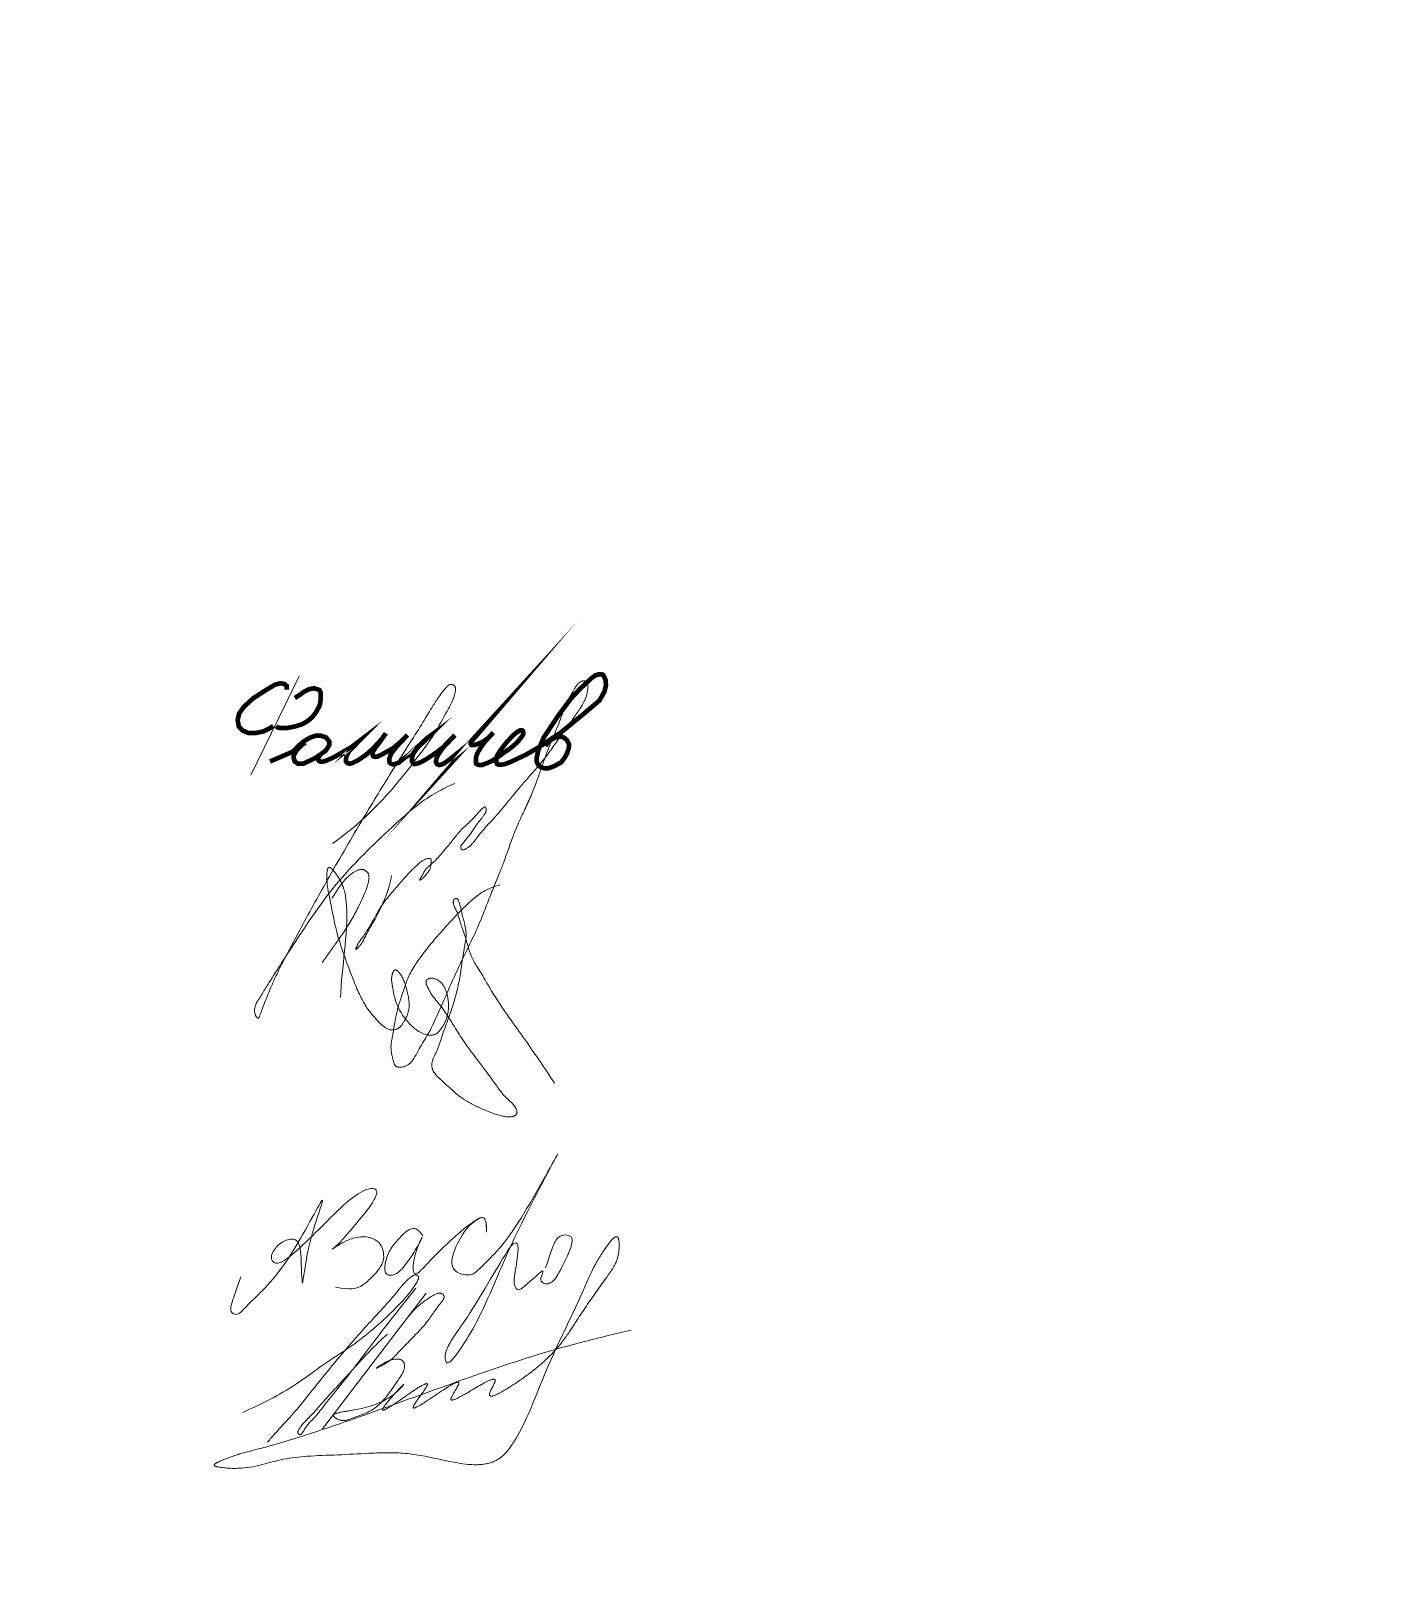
# Model space of a CAD drawing. Header units: millimetres. Extents: x 0 to 210, y 0 to 297.
# Drawn here: x 52.5 to 105, y 0 to 60 of the extents above; entities that cross this region are included whole.
import ezdxf

# ---------------------------------------------------------------- set-up
doc = ezdxf.new("R2010")
doc.units = ezdxf.units.MM
for name, pattern in [('K5LT32789', [0]), ('K5LT32790', [0]), ('K5LT32791', [0])]:
    doc.linetypes.add(name, pattern=pattern)
doc.layers.add('Системный слой', color=7, linetype='Continuous')

# ---------------------------------------------------------------- blocks, each defined once
blk = doc.blocks.new('U6')
at = {"layer": 'Системный слой', "color": 5, "linetype": 'K5LT32789', "lineweight": 18, "true_color": 0x0000ff}
for points in [[(67.637, 13.454), (67.439, 13.759), (67.126, 13.759), (66.832, 13.464), (66.499, 13.131), (66.232, 12.674), (66.119, 12.071), (66.303, 11.887), (66.627, 11.967), (66.826, 12.165), (67.058, 12.444), (67.378, 12.932), (67.727, 13.629), (67.378, 12.932), (67.257, 12.37), (67.257, 12.043), (67.339, 11.961), (67.488, 12.014), (68.167, 12.774), (68.908, 13.446), (69.282, 13.786), (69.683, 14.051), (69.867, 14.163), (70.015, 14.163), (70.091, 13.957), (70.091, 13.728), (70.091, 13.487), (70.091, 13.957), (70.015, 14.163), (69.867, 14.172), (69.282, 13.786), (68.742, 12.712), (68.742, 12.236), (68.962, 12.016), (69.271, 11.936), (69.585, 11.936), (69.838, 12.189), (70.158, 12.509), (71.189, 13.54), (73.671, 18.151), (71.189, 13.54), (70.307, 11.337), (69.631, 9.911), (69.02, 8.954), (68.619, 8.478), (68.495, 8.582), (68.495, 8.99), (68.782, 9.502), (69.304, 10.199), (70.134, 11.572), (70.977, 13.009), (71.159, 13.192), (71.296, 13.172), (71.336, 12.949), (71.265, 12.463), (71.209, 12.075), (71.133, 11.691), (71.212, 11.408), (71.37, 11.325), (71.59, 11.545), (72.005, 11.871), (72.378, 12.245), (72.14, 11.749), (72.251, 11.638), (72.419, 11.568), (72.605, 11.638), (72.84, 11.872), (73.466, 13.177), (73.391, 13.441), (73.154, 13.507), (72.847, 13.432), (72.647, 13.042), (72.503, 12.596), (72.378, 12.21)], [(60.607, 11.869), (60.425, 11.36), (60.243, 10.856), (60.185, 10.542), (60.32, 10.408), (60.507, 10.408), (60.684, 10.584), (61.188, 11.089), (62.433, 12.333), (64.215, 15.837), (63.144, 13.218), (62.955, 10.876), (62.955, 13.035), (62.738, 13.384), (62.221, 13.272), (61.868, 12.919), (61.746, 12.602), (61.865, 12.379), (62.186, 12.379), (62.955, 13.035), (64.006, 14.086), (64.735, 14.815), (65.555, 15.354), (65.909, 15.248), (65.82, 14.95), (65.611, 14.574), (64.922, 13.758), (64.347, 13.078), (63.956, 12.813), (64.722, 13.331), (65.338, 13.444), (65.737, 13.356), (66.009, 13.155), (66.132, 12.826), (66.132, 12.436), (65.89, 12.077), (65.648, 11.835), (65.269, 11.456), (64.851, 11.36), (64.268, 11.465)]]:
    blk.add_open_spline(points, degree=3, dxfattribs=at)
blk = doc.blocks.new('U7')
at = {"layer": 'Системный слой', "color": 5, "linetype": 'K5LT32790', "lineweight": 18, "true_color": 0x0000ff}
blk.add_open_spline([(64.46, 22.659), (64.493, 23.846), (64.791, 25.187), (64.654, 26.604), (64.579, 26.879), (64.506, 27.063), (64.424, 27.221), (64.334, 27.362), (64.248, 27.48), (64.176, 27.567), (64.124, 27.62), (64.091, 27.648), (64.071, 27.663), (64.055, 27.672), (64.043, 27.678), (64.032, 27.682), (64.023, 27.684), (64.015, 27.685), (64.009, 27.685), (64.002, 27.683), (63.997, 27.681), (63.991, 27.678), (63.985, 27.674), (63.98, 27.669), (63.974, 27.662), (63.969, 27.653), (63.963, 27.642), (63.957, 27.629), (63.951, 27.611), (63.945, 27.588), (63.939, 27.557), (63.934, 27.513), (63.929, 27.449), (63.926, 27.361), (63.927, 27.249), (63.933, 27.123), (63.944, 26.985), (63.966, 26.831), (64.003, 26.638), (64.061, 26.377), (64.137, 25.985), (64.247, 25.429), (64.435, 24.727), (64.711, 23.973), (64.974, 23.266), (65.228, 22.674), (65.481, 22.244), (65.723, 21.934), (65.931, 21.718), (66.088, 21.565), (66.2, 21.483), (66.273, 21.446), (66.328, 21.426), (66.377, 21.414), (66.427, 21.408), (66.478, 21.408), (66.529, 21.412), (66.579, 21.422), (66.625, 21.437), (66.666, 21.455), (66.701, 21.475), (66.734, 21.5), (66.766, 21.53), (66.802, 21.571), (66.847, 21.632), (66.903, 21.719), (66.969, 21.833), (67.029, 21.962), (67.072, 22.09), (67.097, 22.209), (67.108, 22.328), (67.106, 22.464), (67.089, 22.632), (67.048, 22.84), (66.988, 23.064), (66.918, 23.268), (66.856, 23.418), (66.799, 23.515), (66.752, 23.579), (66.711, 23.629), (66.673, 23.668), (66.643, 23.694), (66.62, 23.71), (66.605, 23.718), (66.592, 23.723), (66.582, 23.726), (66.573, 23.727), (66.565, 23.727), (66.558, 23.726), (66.552, 23.725), (66.546, 23.722), (66.54, 23.719), (66.533, 23.714), (66.526, 23.708), (66.518, 23.701), (66.51, 23.69), (66.501, 23.677), (66.491, 23.658), (66.479, 23.632), (66.466, 23.597), (66.452, 23.552), (66.44, 23.498), (66.432, 23.436), (66.429, 23.365), (66.433, 23.279), (66.45, 23.163), (66.48, 22.997), (66.516, 22.783), (66.574, 22.545), (66.659, 22.323), (66.764, 22.118), (66.889, 21.923), (67.039, 21.732), (67.202, 21.563), (67.357, 21.427), (67.492, 21.334), (67.606, 21.276), (67.705, 21.238), (67.794, 21.214), (67.874, 21.202), (67.942, 21.2), (67.999, 21.205), (68.048, 21.215), (68.091, 21.229), (68.129, 21.247), (68.167, 21.27), (68.208, 21.301), (68.253, 21.342), (68.305, 21.4), (68.364, 21.479), (68.429, 21.581), (68.494, 21.703), (68.548, 21.839), (68.59, 21.983), (68.617, 22.135), (68.629, 22.301), (68.625, 22.477), (68.605, 22.654), (68.569, 22.816), (68.522, 22.952), (68.471, 23.059), (68.42, 23.142), (68.369, 23.205), (68.319, 23.255), (68.266, 23.297), (68.21, 23.333), (68.15, 23.363), (68.092, 23.385), (68.04, 23.399), (67.997, 23.406), (67.962, 23.406), (67.932, 23.403), (67.904, 23.397), (67.877, 23.389), (67.851, 23.378), (67.829, 23.365), (67.81, 23.351), (67.795, 23.337), (67.784, 23.324), (67.775, 23.312), (67.769, 23.301), (67.765, 23.289), (67.761, 23.276), (67.759, 23.261), (67.758, 23.244), (67.759, 23.224), (67.763, 23.201), (67.771, 23.172), (67.784, 23.135), (67.807, 23.084), (67.843, 23.014), (67.89, 22.92), (67.95, 22.81), (68.033, 22.686), (68.152, 22.542), (68.325, 22.337), (68.55, 22.02), (68.837, 21.565), (69.182, 21.002), (69.63, 20.401), (70.078, 19.813), (70.453, 19.298), (70.716, 18.917), (70.93, 18.715), (71.069, 18.595), (71.152, 18.503), (71.204, 18.428), (71.235, 18.369), (71.256, 18.319), (71.268, 18.278), (71.273, 18.246), (71.275, 18.221), (71.273, 18.202), (71.27, 18.185), (71.265, 18.171), (71.26, 18.159), (71.252, 18.148), (71.243, 18.137), (71.232, 18.125), (71.218, 18.114), (71.2, 18.102), (71.177, 18.089), (71.146, 18.076), (71.11, 18.064), (71.067, 18.054), (71.019, 18.047), (70.962, 18.044), (70.89, 18.048), (70.795, 18.062), (70.656, 18.091), (70.451, 18.147), (70.152, 18.253), (69.792, 18.413), (69.414, 18.599), (69.114, 18.791), (68.876, 18.99), (68.659, 19.184), (68.427, 19.391), (68.224, 19.572), (68.099, 19.716), (68.041, 19.809), (68.013, 19.869), (67.996, 19.92), (67.986, 19.97), (67.981, 20.019), (67.981, 20.07), (67.986, 20.12), (67.998, 20.174), (68.016, 20.233), (68.046, 20.309), (68.092, 20.41), (68.162, 20.568), (68.253, 20.783), (68.345, 21.07), (68.45, 21.382), (68.578, 21.72), (68.726, 22.129), (68.892, 22.651), (69.039, 23.249), (69.126, 23.809), (69.182, 24.258), (69.246, 24.61), (69.3, 24.896), (69.31, 25.128), (69.289, 25.312), (69.253, 25.488), (69.2, 25.688), (69.15, 25.895), (69.113, 26.083), (69.076, 26.223), (69.046, 26.321), (69.023, 26.384), (69.004, 26.424), (68.989, 26.447), (68.977, 26.46), (68.968, 26.47), (68.958, 26.476), (68.95, 26.481), (68.941, 26.484), (68.933, 26.486), (68.925, 26.487), (68.917, 26.487), (68.908, 26.485), (68.9, 26.483), (68.89, 26.48), (68.879, 26.475), (68.868, 26.468), (68.858, 26.461), (68.848, 26.452), (68.84, 26.443), (68.833, 26.433), (68.826, 26.421), (68.821, 26.408), (68.816, 26.392), (68.813, 26.375), (68.812, 26.354), (68.813, 26.328), (68.817, 26.296), (68.826, 26.256), (68.84, 26.207), (68.864, 26.146), (68.9, 26.069), (68.948, 25.973), (68.997, 25.852), (69.042, 25.706), (69.092, 25.533), (69.166, 25.312), (69.261, 25.046), (69.352, 24.744), (69.428, 24.463), (69.522, 24.215), (69.635, 24.003), (69.769, 23.788), (69.924, 23.546), (70.101, 23.24), (70.332, 22.835), (70.63, 22.372), (70.97, 21.885), (71.3, 21.424), (71.895, 20.591), (72.364, 19.901), (72.722, 19.35)], degree=3, knots=[0, 0, 0, 0, 23.088924, 25.905784, 27.368497, 28.578535, 29.721875, 30.813961, 31.805183, 32.534012, 32.992903, 33.225793, 33.377047, 33.48833, 33.574551, 33.643805, 33.701224, 33.750367, 33.79387, 33.833355, 33.872141, 33.912355, 33.95659, 34.00557, 34.061357, 34.126468, 34.204109, 34.298549, 34.415744, 34.564555, 34.759459, 35.028229, 35.412864, 35.997175, 36.728139, 37.568941, 38.433825, 39.401332, 40.578431, 42.235398, 44.569602, 48.269133, 53.187712, 58.58434, 63.764044, 67.778676, 70.998143, 73.369834, 75.349816, 76.796874, 77.581324, 78.028914, 78.378087, 78.696803, 79.013489, 79.343373, 79.678587, 80.006824, 80.317932, 80.606471, 80.866035, 81.11641, 81.383983, 81.718354, 82.16781, 82.839361, 83.733235, 84.705422, 85.582724, 86.324391, 87.057116, 87.890757, 88.945341, 90.321141, 91.965571, 93.426367, 94.484215, 95.101021, 95.580997, 96.013141, 96.361093, 96.626002, 96.782739, 96.889142, 96.971138, 97.03813, 97.095272, 97.145901, 97.188561, 97.228747, 97.268915, 97.315311, 97.366861, 97.425655, 97.494454, 97.577142, 97.679623, 97.811915, 97.985663, 98.226797, 98.532587, 98.897786, 99.296036, 99.737821, 100.261724, 100.964229, 101.99978, 103.525411, 105.150667, 106.72453, 108.093532, 109.590313, 111.195302, 112.777483, 114.126394, 115.159714, 115.93325, 116.599105, 117.196687, 117.716186, 118.147278, 118.512091, 118.830828, 119.112084, 119.376147, 119.650254, 119.966184, 120.348472, 120.832611, 121.462575, 122.257884, 123.166317, 124.121896, 125.077441, 126.058759, 127.110722, 128.27138, 129.455541, 130.54928, 131.472222, 132.224076, 132.842804, 133.343527, 133.786162, 134.209733, 134.641953, 135.076751, 135.490934, 135.840567, 136.1162, 136.329021, 136.516582, 136.697073, 136.87991, 137.063295, 137.235465, 137.38613, 137.514261, 137.623548, 137.718445, 137.797689, 137.875651, 137.957944, 138.055516, 138.163779, 138.288043, 138.436309, 138.622516, 138.862075, 139.203128, 139.704326, 140.381097, 141.218915, 142.127317, 143.259517, 144.821141, 147.317764, 150.75711, 155.19517, 160.069171, 165.224464, 169.471142, 172.421411, 174.092925, 175.138298, 175.966748, 176.479558, 176.900272, 177.244752, 177.52135, 177.72293, 177.873709, 177.996322, 178.101436, 178.195314, 178.281517, 178.366118, 178.454913, 178.554755, 178.670049, 178.807074, 178.975201, 179.187234, 179.439473, 179.719727, 180.029511, 180.383269, 180.823448, 181.407111, 182.246837, 183.563618, 185.512414, 188.365901, 191.16936, 193.636194, 195.215931, 197.147086, 199.269225, 201.224518, 202.392176, 202.935446, 203.335749, 203.665039, 203.98044, 204.30527, 204.630666, 204.95421, 205.28424, 205.683122, 206.145312, 206.866804, 207.837862, 209.464316, 211.387339, 213.648133, 215.828171, 218.361631, 222.046321, 226.400789, 230.237614, 232.987127, 235.143069, 237.145235, 238.600123, 239.59432, 240.714469, 242.086859, 243.579513, 244.83703, 245.773068, 246.379449, 246.80954, 247.077534, 247.227517, 247.33398, 247.41847, 247.489521, 247.552012, 247.609222, 247.663606, 247.717168, 247.768592, 247.820784, 247.876677, 247.942191, 248.018083, 248.10247, 248.189421, 248.269471, 248.347072, 248.425637, 248.512886, 248.605679, 248.706816, 248.820413, 248.952282, 249.111489, 249.313956, 249.574155, 249.89782, 250.303709, 250.841791, 251.528272, 252.381244, 253.359593, 254.475963, 255.872687, 257.851092, 259.938273, 261.963603, 263.469883, 265.046448, 266.586695, 268.366913, 270.599666, 273.407082, 277.373027, 281.234201, 284.882343, 288.313023, 301, 301, 301, 301], dxfattribs=at)
blk = doc.blocks.new('U8')
at = {"layer": 'Системный слой', "color": 5, "linetype": 'K5LT32790', "lineweight": 18, "true_color": 0x0000ff}
for points, knots in [([(66.431, 27.379), (66.361, 26.949), (66.151, 26.402), (65.83, 25.739), (65.611, 25.388), (65.46, 25.102), (65.369, 24.921), (65.316, 24.818), (65.277, 24.757), (65.243, 24.71), (65.21, 24.671), (65.177, 24.633), (65.144, 24.598), (65.113, 24.567), (65.09, 24.545), (65.075, 24.532), (65.066, 24.525), (65.061, 24.521), (65.057, 24.518), (65.054, 24.516), (65.051, 24.515), (65.049, 24.514), (65.046, 24.514), (65.045, 24.514), (65.043, 24.516), (65.043, 24.517), (65.043, 24.52), (65.043, 24.523), (65.044, 24.526), (65.045, 24.53), (65.046, 24.535), (65.048, 24.541), (65.051, 24.55), (65.057, 24.563), (65.065, 24.582), (65.075, 24.608), (65.087, 24.638), (65.102, 24.673), (65.119, 24.713), (65.144, 24.759), (65.178, 24.809), (65.222, 24.869), (65.283, 24.948), (65.371, 25.069), (65.487, 25.244), (65.618, 25.463), (65.745, 25.691), (65.875, 25.923), (66.028, 26.178), (66.218, 26.448), (66.422, 26.69), (66.6, 26.9), (66.789, 27.124), (67.011, 27.382), (67.268, 27.636), (67.465, 27.825), (67.591, 27.925), (67.657, 27.964), (67.707, 27.989), (67.755, 28.008), (67.8, 28.023), (67.837, 28.03), (67.864, 28.033), (67.884, 28.033), (67.899, 28.031), (67.911, 28.028), (67.92, 28.024), (67.929, 28.02), (67.935, 28.015), (67.941, 28.009), (67.946, 28.003), (67.95, 27.996), (67.954, 27.987), (67.957, 27.977), (67.96, 27.964), (67.962, 27.948), (67.963, 27.927), (67.962, 27.898), (67.958, 27.857), (67.951, 27.806), (67.941, 27.747), (67.929, 27.688), (67.912, 27.633), (67.891, 27.584), (67.863, 27.537), (67.828, 27.486), (67.786, 27.432), (67.745, 27.382), (67.707, 27.339), (67.675, 27.307), (67.646, 27.28), (67.619, 27.256), (67.592, 27.234), (67.57, 27.217), (67.554, 27.205), (67.544, 27.199), (67.537, 27.195), (67.533, 27.193), (67.529, 27.191), (67.526, 27.191), (67.523, 27.19), (67.521, 27.19), (67.519, 27.19), (67.518, 27.191), (67.516, 27.192), (67.515, 27.194), (67.515, 27.196), (67.515, 27.198), (67.515, 27.201), (67.516, 27.204), (67.516, 27.208), (67.518, 27.212), (67.52, 27.218), (67.523, 27.226), (67.527, 27.236), (67.535, 27.252), (67.545, 27.272), (67.558, 27.296), (67.572, 27.32), (67.586, 27.342), (67.601, 27.366), (67.621, 27.398), (67.648, 27.446), (67.681, 27.509), (67.726, 27.58), (67.787, 27.653), (67.87, 27.737), (67.981, 27.833), (68.119, 27.95), (68.248, 28.087), (68.37, 28.233), (68.483, 28.372), (68.608, 28.518), (68.738, 28.672), (68.867, 28.841), (68.999, 29.012), (69.166, 29.188), (69.353, 29.36), (69.533, 29.528), (69.661, 29.664), (69.749, 29.763), (69.81, 29.832), (69.863, 29.89), (69.907, 29.939), (69.943, 29.975), (69.97, 29.997), (69.988, 30.01), (70.001, 30.017), (70.01, 30.021), (70.018, 30.023), (70.025, 30.025), (70.031, 30.025), (70.036, 30.024), (70.041, 30.023), (70.045, 30.022), (70.049, 30.019), (70.052, 30.017), (70.055, 30.013), (70.058, 30.009), (70.062, 30.004), (70.065, 29.998), (70.069, 29.989), (70.072, 29.979), (70.076, 29.964), (70.079, 29.946), (70.081, 29.923), (70.081, 29.898), (70.079, 29.872), (70.074, 29.848), (70.067, 29.823), (70.056, 29.796), (70.04, 29.765), (70.014, 29.725), (69.971, 29.668), (69.906, 29.582), (69.817, 29.468), (69.71, 29.332), (69.608, 29.175), (69.511, 29.02), (69.406, 28.899), (69.328, 28.794), (69.27, 28.711), (69.216, 28.649), (69.17, 28.605), (69.14, 28.57), (69.123, 28.543), (69.114, 28.523), (69.108, 28.505), (69.105, 28.489), (69.104, 28.473), (69.105, 28.456), (69.107, 28.439), (69.11, 28.422), (69.115, 28.408), (69.12, 28.396), (69.126, 28.387), (69.131, 28.38), (69.137, 28.375), (69.142, 28.37), (69.148, 28.367), (69.155, 28.364), (69.162, 28.361), (69.171, 28.36), (69.18, 28.359), (69.191, 28.36), (69.204, 28.362), (69.219, 28.366), (69.239, 28.373), (69.264, 28.384), (69.298, 28.401), (69.338, 28.426), (69.386, 28.458), (69.437, 28.497), (69.492, 28.546), (69.556, 28.61), (69.634, 28.706), (69.743, 28.851), (69.902, 29.06), (70.13, 29.315), (70.425, 29.626), (70.743, 29.997), (71.087, 30.419), (71.426, 30.834), (71.777, 31.231), (72.124, 31.626), (72.472, 32.057), (72.796, 32.528), (73.116, 32.992), (73.432, 33.412), (73.678, 33.782), (73.852, 34.05), (73.935, 34.236), (73.969, 34.36), (73.989, 34.46), (74.002, 34.539), (74.012, 34.597), (74.017, 34.643), (74.018, 34.684), (74.014, 34.72), (74.007, 34.75), (73.997, 34.775), (73.986, 34.798), (73.972, 34.82), (73.957, 34.84), (73.941, 34.856), (73.926, 34.868), (73.911, 34.877), (73.898, 34.884), (73.884, 34.889), (73.87, 34.892), (73.855, 34.893), (73.839, 34.893), (73.821, 34.891), (73.8, 34.886), (73.776, 34.879), (73.749, 34.866), (73.717, 34.848), (73.683, 34.825), (73.647, 34.795), (73.611, 34.759), (73.572, 34.713), (73.534, 34.658), (73.491, 34.585), (73.437, 34.488), (73.352, 34.338), (73.235, 34.119), (73.11, 33.827), (72.983, 33.49), (72.853, 33.144), (72.701, 32.78), (72.53, 32.384), (72.365, 31.947), (72.203, 31.485), (72.032, 31.001), (71.832, 30.479), (71.576, 29.921), (71.315, 29.382), (71.127, 28.902), (71.008, 28.573), (70.941, 28.384), (70.898, 28.265), (70.843, 28.111), (70.744, 27.84), (70.59, 27.443), (70.382, 26.944), (70.155, 26.369), (69.895, 25.689), (69.553, 24.916), (69.108, 24.032), (68.668, 23.065), (68.252, 22.088), (67.865, 21.254), (67.496, 20.701), (67.324, 20.349), (67.212, 20.188), (67.14, 20.114), (67.086, 20.072), (67.034, 20.039), (66.979, 20.013), (66.92, 19.991), (66.859, 19.976), (66.798, 19.967), (66.742, 19.964), (66.697, 19.967), (66.662, 19.973), (66.637, 19.981), (66.617, 19.99), (66.601, 19.999), (66.587, 20.01), (66.574, 20.022), (66.561, 20.038), (66.548, 20.057), (66.535, 20.082), (66.521, 20.116), (66.506, 20.164), (66.489, 20.236), (66.464, 20.338), (66.434, 20.462), (66.41, 20.597), (66.403, 20.73), (66.412, 20.871), (66.437, 21.036), (66.478, 21.244), (66.525, 21.524), (66.583, 21.882), (66.676, 22.292), (66.801, 22.666), (66.908, 22.971), (66.989, 23.216), (67.073, 23.443), (67.185, 23.679), (67.35, 23.944), (67.607, 24.296), (67.966, 24.768), (68.463, 25.329), (68.975, 25.891), (69.451, 26.358), (69.812, 26.656), (70.087, 26.816), (70.338, 26.921), (70.516, 26.979), (70.624, 27.014)], [0, 0, 0, 0, 9.050129, 12.27524, 15.459, 17.73484, 19.057413, 19.710841, 20.186256, 20.578255, 20.920156, 21.263228, 21.624829, 21.943402, 22.174143, 22.29629, 22.36276, 22.406894, 22.439057, 22.464194, 22.484922, 22.502166, 22.516262, 22.528133, 22.539447, 22.552242, 22.56817, 22.588053, 22.611987, 22.639741, 22.672744, 22.715192, 22.776687, 22.87041, 23.023044, 23.2152, 23.446308, 23.698853, 24.014406, 24.364067, 24.793807, 25.28352, 25.941626, 26.877925, 28.429965, 30.348657, 32.240773, 33.898399, 35.948367, 38.485583, 40.825304, 42.59187, 44.267244, 46.970047, 49.74801, 51.863744, 52.701471, 53.104911, 53.483029, 53.862972, 54.210178, 54.473163, 54.650607, 54.780151, 54.882015, 54.96597, 55.037892, 55.101774, 55.160577, 55.215489, 55.269733, 55.3265, 55.390437, 55.464507, 55.552848, 55.661752, 55.802045, 55.996896, 56.278982, 56.657771, 57.087852, 57.530059, 57.926999, 58.28654, 58.645161, 59.086887, 59.580412, 60.070145, 60.456808, 60.770321, 61.020502, 61.287434, 61.539711, 61.751465, 61.877288, 61.951174, 62.001019, 62.037083, 62.064047, 62.085222, 62.102691, 62.117816, 62.131035, 62.143011, 62.154708, 62.167188, 62.181333, 62.197688, 62.21651, 62.238222, 62.264236, 62.296726, 62.338711, 62.394112, 62.469848, 62.581386, 62.750144, 62.953234, 63.151975, 63.325302, 63.501424, 63.750698, 64.126703, 64.655732, 65.239268, 65.888652, 66.649933, 67.724768, 68.970934, 70.450533, 71.673771, 72.965674, 74.199734, 75.716608, 77.191491, 78.669398, 80.263602, 82.259995, 84.0227, 85.431088, 86.180031, 86.82002, 87.357354, 87.830339, 88.196682, 88.427814, 88.563885, 88.657509, 88.728451, 88.784957, 88.831759, 88.871976, 88.907862, 88.941164, 88.973333, 89.002363, 89.031139, 89.061129, 89.097204, 89.139544, 89.190239, 89.252182, 89.329582, 89.428874, 89.559889, 89.727893, 89.910432, 90.08993, 90.259821, 90.437176, 90.634512, 90.867411, 91.167757, 91.627014, 92.382088, 93.419966, 94.672454, 96.030915, 97.344377, 98.512333, 99.382533, 100.080146, 100.642761, 101.098523, 101.416568, 101.614452, 101.761411, 101.888131, 102.002041, 102.112642, 102.228685, 102.353162, 102.475542, 102.582798, 102.67162, 102.744553, 102.805473, 102.857643, 102.905538, 102.953137, 103.003348, 103.057077, 103.11538, 103.180499, 103.255316, 103.343787, 103.451799, 103.589159, 103.775473, 104.036879, 104.381072, 104.782032, 105.231565, 105.731185, 106.331113, 107.131661, 108.329516, 110.150194, 112.636877, 115.501671, 119.160964, 122.898631, 126.952961, 130.409086, 134.037174, 137.994275, 142.035946, 146.041027, 149.822245, 153.085433, 155.385996, 156.523495, 157.344961, 158.084473, 158.656408, 159.032405, 159.319553, 159.62593, 159.882585, 160.081757, 160.265654, 160.447561, 160.63144, 160.806021, 160.962993, 161.100471, 161.220792, 161.327559, 161.424857, 161.521276, 161.623153, 161.736504, 161.863212, 162.008568, 162.179889, 162.387514, 162.643846, 162.945007, 163.264358, 163.6135, 164.014772, 164.533206, 165.020618, 165.794064, 166.857794, 168.64401, 171.006738, 173.517367, 176.204619, 178.789913, 181.800729, 185.264053, 188.598832, 192.086757, 196.039981, 200.351441, 204.98312, 208.606796, 211.174086, 212.324149, 212.840152, 213.814159, 215.76165, 218.911517, 222.760316, 227.121283, 231.883071, 238.054257, 244.879079, 252.670992, 260.372327, 267.206768, 271.910472, 274.294825, 275.442431, 276.007431, 276.456493, 276.872537, 277.298483, 277.734538, 278.182349, 278.627236, 279.027811, 279.347916, 279.582846, 279.760539, 279.906542, 280.032941, 280.152577, 280.276179, 280.413989, 280.572354, 280.762102, 281.004984, 281.334701, 281.830666, 282.557033, 283.530703, 284.521091, 285.429966, 286.323075, 287.47734, 288.942216, 290.783007, 293.428229, 296.57457, 299.586331, 301.717918, 303.359613, 305.016414, 306.799751, 308.827327, 311.560281, 315.955926, 321.284596, 327.290578, 331.929165, 335.294372, 337.07654, 338.608554, 341, 341, 341, 341]), ([(64.145, 28.609), (65.023, 29.223), (66.126, 30.265), (67.321, 31.794), (68.054, 32.756), (68.488, 33.576), (68.767, 34.068), (68.858, 34.327), (68.886, 34.461), (68.897, 34.542), (68.898, 34.594), (68.894, 34.626), (68.888, 34.649), (68.881, 34.666), (68.873, 34.681), (68.864, 34.694), (68.853, 34.705), (68.841, 34.716), (68.826, 34.726), (68.809, 34.736), (68.79, 34.744), (68.77, 34.75), (68.749, 34.755), (68.729, 34.756), (68.71, 34.756), (68.693, 34.754), (68.677, 34.749), (68.661, 34.743), (68.644, 34.734), (68.626, 34.722), (68.604, 34.705), (68.577, 34.678), (68.538, 34.634), (68.473, 34.559), (68.363, 34.424), (68.188, 34.186), (67.939, 33.798), (67.605, 33.22), (67.077, 32.401), (66.265, 31.125), (65.187, 29.346), (63.997, 27.301), (63.012, 25.518), (62.358, 24.287), (61.997, 23.574), (61.802, 23.138), (61.665, 22.808), (61.552, 22.524), (61.455, 22.271), (61.384, 22.08), (61.343, 21.968), (61.319, 21.918), (61.307, 21.897), (61.298, 21.884), (61.29, 21.875), (61.284, 21.869), (61.278, 21.864), (61.272, 21.861), (61.267, 21.859), (61.263, 21.858), (61.258, 21.857), (61.254, 21.858), (61.249, 21.859), (61.245, 21.861), (61.241, 21.863), (61.237, 21.866), (61.233, 21.869), (61.228, 21.874), (61.222, 21.881), (61.215, 21.89), (61.206, 21.903), (61.195, 21.922), (61.181, 21.949), (61.165, 21.986), (61.151, 22.03), (61.14, 22.079), (61.134, 22.131), (61.134, 22.186), (61.14, 22.243), (61.153, 22.303), (61.173, 22.365), (61.202, 22.433), (61.249, 22.516), (61.33, 22.644), (61.477, 22.887), (61.767, 23.348), (62.302, 24.194), (63.087, 25.392), (64.079, 26.839), (65.252, 28.113), (66.388, 29.196), (67.31, 30.028), (68.128, 30.587), (68.632, 30.822), (68.868, 30.933)], [0, 0, 0, 0, 8.550609, 12.054989, 15.548009, 18.191121, 19.498995, 20.058209, 20.381615, 20.589671, 20.716665, 20.79368, 20.851701, 20.900722, 20.944653, 20.985245, 21.025642, 21.06834, 21.115939, 21.168338, 21.224707, 21.283052, 21.340576, 21.394663, 21.443781, 21.488289, 21.53119, 21.575808, 21.625508, 21.683081, 21.754287, 21.848548, 21.98875, 22.223415, 22.641351, 23.38396, 24.591455, 26.333193, 28.725175, 32.394143, 38.444137, 45.386804, 51.336644, 54.759282, 56.550214, 57.736198, 58.581068, 59.410817, 60.190375, 60.748602, 61.044545, 61.139793, 61.19713, 61.237089, 61.267135, 61.290713, 61.309862, 61.325937, 61.339917, 61.352551, 61.36445, 61.376142, 61.388111, 61.400062, 61.412022, 61.424542, 61.439066, 61.45699, 61.479741, 61.509795, 61.550475, 61.607942, 61.688058, 61.795635, 61.922219, 62.059168, 62.198495, 62.342871, 62.495112, 62.658157, 62.830855, 63.02153, 63.245709, 63.594568, 64.237865, 65.516344, 67.957442, 72.253573, 76.989753, 81.977365, 86.090995, 89.562811, 91.905588, 94, 94, 94, 94]), ([(64.125, 26.494), (64.305, 26.765), (64.509, 27.117), (64.841, 27.413), (64.966, 27.498), (65.064, 27.552), (65.14, 27.585), (65.198, 27.602), (65.243, 27.608), (65.279, 27.609), (65.31, 27.607), (65.339, 27.601), (65.367, 27.591), (65.395, 27.579), (65.424, 27.562), (65.451, 27.542), (65.475, 27.52), (65.496, 27.496), (65.514, 27.471), (65.528, 27.446), (65.539, 27.419), (65.547, 27.389), (65.554, 27.354), (65.557, 27.312), (65.556, 27.259), (65.548, 27.189), (65.53, 27.096), (65.499, 26.97), (65.439, 26.795), (65.326, 26.537), (65.149, 26.154), (64.901, 25.682), (64.604, 25.211), (64.312, 24.804), (64.033, 24.411), (63.847, 24.149), (63.745, 24.005)], [0, 0, 0, 0, 6.031327, 7.224988, 8.103691, 8.779791, 9.271523, 9.620615, 9.879085, 10.092232, 10.278511, 10.453749, 10.630111, 10.818394, 11.017829, 11.223201, 11.427374, 11.623322, 11.806227, 11.978077, 12.150954, 12.337468, 12.550087, 12.799771, 13.111892, 13.519386, 14.078895, 14.842107, 15.895849, 17.445078, 19.990893, 23.601088, 27.190299, 30.147219, 32.759048, 36, 36, 36, 36])]:
    blk.add_open_spline(points, degree=3, knots=knots, dxfattribs=at)
blk = doc.blocks.new('U9')
at = {"layer": 'Системный слой', "color": 5, "linetype": 'K5LT32790', "lineweight": 18, "true_color": 0x0000ff}
blk.add_line((67.763, 11.234), (63.763, 5.989), dxfattribs=at)
for points, knots in [([(67.004, 10.239), (67.186, 10.469), (67.444, 10.756), (67.815, 11.012), (67.99, 11.118), (68.111, 11.192), (68.189, 11.223), (68.233, 11.234), (68.265, 11.237), (68.292, 11.237), (68.317, 11.234), (68.339, 11.228), (68.361, 11.219), (68.381, 11.209), (68.4, 11.197), (68.417, 11.184), (68.43, 11.171), (68.439, 11.159), (68.446, 11.149), (68.451, 11.138), (68.456, 11.127), (68.459, 11.114), (68.46, 11.1), (68.46, 11.084), (68.458, 11.067), (68.453, 11.048), (68.445, 11.026), (68.432, 10.999), (68.413, 10.966), (68.382, 10.921), (68.333, 10.859), (68.264, 10.775), (68.179, 10.664), (68.079, 10.527), (67.965, 10.358), (67.821, 10.151), (67.616, 9.905), (67.37, 9.644), (67.115, 9.386), (66.909, 9.176), (66.741, 9.001), (66.619, 8.868), (66.514, 8.759), (66.432, 8.687), (66.362, 8.633), (66.298, 8.588), (66.228, 8.542), (66.148, 8.493), (66.063, 8.444), (65.989, 8.404), (65.936, 8.377), (65.904, 8.36), (65.884, 8.351), (65.87, 8.344), (65.86, 8.34), (65.852, 8.337), (65.847, 8.335), (65.843, 8.333), (65.84, 8.332), (65.838, 8.332), (65.836, 8.332), (65.835, 8.332), (65.834, 8.332), (65.834, 8.333), (65.834, 8.334), (65.835, 8.335), (65.836, 8.336), (65.838, 8.338), (65.84, 8.34), (65.842, 8.342), (65.845, 8.344), (65.849, 8.347), (65.853, 8.351), (65.86, 8.355), (65.868, 8.361), (65.879, 8.369), (65.895, 8.38), (65.918, 8.396), (65.954, 8.419), (66.006, 8.453), (66.075, 8.497), (66.156, 8.545), (66.244, 8.593), (66.337, 8.632), (66.43, 8.66), (66.517, 8.677), (66.596, 8.686), (66.665, 8.688), (66.72, 8.684), (66.761, 8.675), (66.792, 8.665), (66.815, 8.653), (66.834, 8.641), (66.85, 8.628), (66.864, 8.614), (66.877, 8.597), (66.889, 8.576), (66.9, 8.552), (66.91, 8.523), (66.919, 8.489), (66.925, 8.45), (66.927, 8.407), (66.925, 8.363), (66.918, 8.315), (66.905, 8.263), (66.883, 8.204), (66.847, 8.132), (66.789, 8.036), (66.695, 7.902), (66.562, 7.701), (66.391, 7.444), (66.184, 7.173), (65.97, 6.949), (65.773, 6.788), (65.598, 6.677), (65.41, 6.587), (65.195, 6.506), (64.967, 6.427), (64.782, 6.349), (64.651, 6.317), (64.574, 6.311), (64.522, 6.314), (64.479, 6.321), (64.435, 6.332), (64.389, 6.349), (64.342, 6.37), (64.303, 6.39), (64.274, 6.408), (64.252, 6.422), (64.233, 6.435), (64.215, 6.449), (64.199, 6.464), (64.187, 6.479), (64.18, 6.491), (64.176, 6.503), (64.175, 6.514), (64.178, 6.524), (64.183, 6.534), (64.191, 6.544), (64.203, 6.554), (64.219, 6.564), (64.241, 6.574), (64.269, 6.585), (64.306, 6.597), (64.355, 6.61), (64.419, 6.624), (64.504, 6.641), (64.618, 6.662), (64.777, 6.688), (65, 6.727), (65.295, 6.787), (65.632, 6.874), (65.954, 6.99), (66.213, 7.119), (66.405, 7.246), (66.549, 7.357), (66.657, 7.451), (66.733, 7.523), (66.785, 7.575), (66.82, 7.612), (66.845, 7.639), (66.862, 7.658), (66.874, 7.673), (66.884, 7.685), (66.89, 7.693), (66.895, 7.699), (66.898, 7.704), (66.9, 7.708), (66.901, 7.71), (66.902, 7.712), (66.903, 7.713), (66.903, 7.714), (66.902, 7.714), (66.901, 7.714), (66.9, 7.714), (66.898, 7.713), (66.896, 7.711), (66.892, 7.709), (66.887, 7.704), (66.881, 7.698), (66.872, 7.69), (66.86, 7.679), (66.844, 7.664), (66.824, 7.643), (66.797, 7.616), (66.762, 7.579), (66.712, 7.527), (66.641, 7.451), (66.539, 7.338), (66.414, 7.197), (66.292, 7.051), (66.203, 6.939), (66.149, 6.865), (66.121, 6.823), (66.103, 6.794), (66.091, 6.773), (66.084, 6.757), (66.079, 6.745), (66.077, 6.735), (66.077, 6.727), (66.078, 6.721), (66.081, 6.715), (66.087, 6.712), (66.095, 6.711), (66.105, 6.711), (66.118, 6.714), (66.135, 6.719), (66.156, 6.728), (66.184, 6.741), (66.221, 6.76), (66.268, 6.786), (66.33, 6.823), (66.414, 6.876), (66.533, 6.954), (66.712, 7.076), (66.945, 7.236), (67.199, 7.41), (67.407, 7.548), (67.548, 7.634), (67.629, 7.679), (67.681, 7.706), (67.719, 7.722), (67.746, 7.732), (67.767, 7.738), (67.783, 7.74), (67.795, 7.739), (67.803, 7.736), (67.81, 7.731), (67.813, 7.723), (67.814, 7.714), (67.813, 7.705), (67.811, 7.694), (67.807, 7.681), (67.801, 7.666), (67.792, 7.647), (67.779, 7.622), (67.76, 7.59), (67.734, 7.548), (67.695, 7.488), (67.634, 7.4), (67.552, 7.285), (67.46, 7.157), (67.383, 7.047), (67.331, 6.968), (67.303, 6.92), (67.286, 6.888), (67.276, 6.866), (67.269, 6.849), (67.265, 6.836), (67.263, 6.826), (67.263, 6.818), (67.264, 6.811), (67.268, 6.804), (67.274, 6.799), (67.282, 6.797), (67.293, 6.796), (67.306, 6.798), (67.324, 6.802), (67.346, 6.81), (67.375, 6.822), (67.412, 6.84), (67.46, 6.865), (67.523, 6.901), (67.609, 6.953), (67.729, 7.03), (67.91, 7.149), (68.144, 7.308), (68.401, 7.481), (68.612, 7.616), (68.756, 7.701), (68.838, 7.745), (68.892, 7.77), (68.931, 7.785), (68.96, 7.794), (68.982, 7.798), (68.998, 7.798), (69.011, 7.796), (69.02, 7.792), (69.027, 7.784), (69.031, 7.775), (69.032, 7.763), (69.031, 7.75), (69.027, 7.735), (69.022, 7.719), (69.014, 7.701), (69.004, 7.678), (68.989, 7.648), (68.967, 7.607), (68.931, 7.546), (68.883, 7.466), (68.829, 7.376), (68.784, 7.299), (68.755, 7.243), (68.74, 7.209), (68.731, 7.186), (68.727, 7.17), (68.724, 7.158), (68.723, 7.149), (68.723, 7.14), (68.724, 7.13), (68.728, 7.121), (68.735, 7.113), (68.744, 7.108), (68.756, 7.105), (68.771, 7.104), (68.79, 7.106), (68.813, 7.111), (68.843, 7.119), (68.881, 7.133), (68.931, 7.154), (68.995, 7.185), (69.083, 7.23), (69.207, 7.299), (69.394, 7.408), (69.629, 7.549), (69.88, 7.697), (70.071, 7.802), (70.196, 7.861), (70.263, 7.888), (70.31, 7.904), (70.345, 7.912), (70.371, 7.916), (70.391, 7.915), (70.406, 7.912), (70.418, 7.906), (70.427, 7.898), (70.432, 7.887), (70.435, 7.875), (70.435, 7.862), (70.434, 7.849), (70.431, 7.835), (70.427, 7.819), (70.42, 7.798), (70.409, 7.77), (70.393, 7.733), (70.366, 7.677), (70.329, 7.605), (70.288, 7.525), (70.254, 7.455), (70.233, 7.405), (70.222, 7.374), (70.216, 7.353), (70.213, 7.336), (70.211, 7.32), (70.212, 7.307), (70.214, 7.294), (70.219, 7.284), (70.224, 7.275), (70.232, 7.269), (70.241, 7.263), (70.252, 7.259), (70.265, 7.257), (70.281, 7.256), (70.301, 7.257), (70.324, 7.261), (70.354, 7.268), (70.39, 7.279), (70.436, 7.296), (70.494, 7.321), (70.569, 7.357), (70.671, 7.411), (70.814, 7.493), (71.025, 7.624), (71.294, 7.804), (71.601, 8.021), (71.891, 8.239), (72.156, 8.454), (72.393, 8.663), (72.621, 8.884), (72.846, 9.131), (73.091, 9.437), (73.354, 9.821), (73.656, 10.293), (74.016, 10.828), (74.404, 11.389), (74.762, 11.879), (75.009, 12.23), (75.117, 12.466), (75.165, 12.616), (75.195, 12.751), (75.214, 12.881), (75.223, 13.009), (75.224, 13.124), (75.218, 13.215), (75.209, 13.278), (75.2, 13.318), (75.191, 13.346), (75.182, 13.366), (75.174, 13.382), (75.166, 13.393), (75.158, 13.402), (75.15, 13.408), (75.143, 13.412), (75.137, 13.415), (75.13, 13.417), (75.122, 13.418), (75.113, 13.418), (75.102, 13.417), (75.091, 13.414), (75.078, 13.409), (75.063, 13.402), (75.045, 13.391), (75.025, 13.377), (75.001, 13.357), (74.971, 13.328), (74.932, 13.288), (74.879, 13.227), (74.805, 13.133), (74.708, 12.999), (74.589, 12.826), (74.462, 12.628), (74.328, 12.402), (74.189, 12.14), (74.024, 11.788), (73.805, 11.269), (73.435, 10.471), (72.886, 9.322), (72.256, 7.938), (71.753, 6.593), (71.292, 5.695), (70.979, 5.219), (70.8, 5.014), (70.671, 4.9), (70.556, 4.821), (70.43, 4.752), (70.282, 4.692), (70.109, 4.645), (69.907, 4.615), (69.662, 4.603), (69.349, 4.619), (68.915, 4.679), (68.362, 4.795), (67.718, 4.943), (67.051, 5.047), (66.325, 5.079), (65.426, 5.044), (64.351, 4.982), (63.245, 4.95), (62.344, 4.857), (61.69, 4.683), (61.192, 4.548), (60.773, 4.48), (60.426, 4.462), (60.154, 4.469), (59.938, 4.489), (59.786, 4.508), (59.698, 4.525), (59.652, 4.538), (59.628, 4.546), (59.612, 4.552), (59.6, 4.558), (59.592, 4.563), (59.585, 4.568), (59.581, 4.573), (59.577, 4.577), (59.575, 4.581), (59.574, 4.585), (59.573, 4.588), (59.572, 4.592), (59.573, 4.596), (59.574, 4.601), (59.576, 4.606), (59.579, 4.612), (59.584, 4.618), (59.59, 4.625), (59.598, 4.632), (59.609, 4.641), (59.623, 4.652), (59.642, 4.664), (59.669, 4.68), (59.706, 4.699), (59.76, 4.725), (59.843, 4.762), (59.962, 4.81), (60.114, 4.869), (60.285, 4.931), (60.467, 4.993), (60.661, 5.053), (60.867, 5.109), (61.121, 5.173), (61.507, 5.272), (62.218, 5.472), (63.488, 5.865), (65.655, 6.614), (68.609, 7.695), (72.073, 8.911), (74.49, 9.536), (75.688, 9.804)], [0, 0, 0, 0, 6.158308, 7.924944, 9.397219, 10.421772, 10.878244, 11.151197, 11.36381, 11.548551, 11.718723, 11.877713, 12.036027, 12.196544, 12.358164, 12.506286, 12.632493, 12.736928, 12.819521, 12.898812, 12.980771, 13.07523, 13.173556, 13.279268, 13.396608, 13.531064, 13.690326, 13.886288, 14.140321, 14.494376, 15.023758, 15.795804, 16.773927, 17.9322, 19.328256, 21.031002, 23.191239, 26.01508, 28.508359, 30.764949, 32.158381, 33.57364, 34.542076, 35.296285, 35.858711, 36.382363, 36.930279, 37.613953, 38.340853, 38.974758, 39.36394, 39.584276, 39.729431, 39.831741, 39.905683, 39.959643, 39.999056, 40.02768, 40.048222, 40.062694, 40.072775, 40.079767, 40.084961, 40.089793, 40.09578, 40.104088, 40.115492, 40.13093, 40.149822, 40.171984, 40.197656, 40.229358, 40.269864, 40.322352, 40.391158, 40.483151, 40.610685, 40.79026, 41.065436, 41.512004, 42.088709, 42.770629, 43.467951, 44.184491, 44.869892, 45.483626, 46.046275, 46.524145, 46.915912, 47.196275, 47.40917, 47.586207, 47.738846, 47.877531, 48.013016, 48.157728, 48.31924, 48.502929, 48.715108, 48.96183, 49.243774, 49.540729, 49.8478, 50.172102, 50.537958, 50.965281, 51.494288, 52.20384, 53.298857, 54.917421, 57.240739, 59.738769, 62.02238, 63.698303, 65.037791, 66.331625, 68.02956, 69.84719, 71.368716, 72.206354, 72.649589, 72.981788, 73.276043, 73.570472, 73.929446, 74.299002, 74.63126, 74.848184, 75.010867, 75.161965, 75.335461, 75.49506, 75.620009, 75.719661, 75.802316, 75.875542, 75.946386, 76.021533, 76.107513, 76.21105, 76.339562, 76.501776, 76.708489, 76.973585, 77.315523, 77.75974, 78.342864, 79.120835, 80.18625, 81.706721, 83.852292, 86.465219, 88.951659, 90.978666, 92.487594, 93.76585, 94.760654, 95.480574, 95.959313, 96.294546, 96.536659, 96.714464, 96.846112, 96.943809, 97.01613, 97.069288, 97.107887, 97.1354, 97.154486, 97.167231, 97.175363, 97.180572, 97.184743, 97.189776, 97.197329, 97.209122, 97.228653, 97.258997, 97.303617, 97.365208, 97.448469, 97.559514, 97.706462, 97.900415, 98.157187, 98.500801, 98.971779, 99.653407, 100.680484, 102.16221, 103.578184, 104.648543, 105.155236, 105.478521, 105.704428, 105.867108, 105.985778, 106.07285, 106.137041, 106.188892, 106.233202, 106.275598, 106.31862, 106.370033, 106.436882, 106.52608, 106.645289, 106.803787, 107.01342, 107.289946, 107.655243, 108.141506, 108.800592, 109.730549, 111.109505, 113.317286, 115.629589, 117.547768, 118.521059, 119.084698, 119.470627, 119.745056, 119.943042, 120.086716, 120.191551, 120.26935, 120.330025, 120.382672, 120.435962, 120.498121, 120.565387, 120.641314, 120.728412, 120.840736, 120.985691, 121.174077, 121.421722, 121.753873, 122.217132, 122.901613, 123.981872, 125.172225, 126.200607, 126.79256, 127.136357, 127.367267, 127.532062, 127.652773, 127.742537, 127.810135, 127.865237, 127.915133, 127.96426, 128.015006, 128.071903, 128.142719, 128.234954, 128.356669, 128.517397, 128.729164, 129.007855, 129.375448, 129.864201, 130.525978, 131.458654, 132.841604, 135.051627, 137.371779, 139.298243, 140.282632, 140.852634, 141.243893, 141.523176, 141.725905, 141.87456, 141.985024, 142.069602, 142.138778, 142.20217, 142.268885, 142.347585, 142.446693, 142.552857, 142.668386, 142.796019, 142.962407, 143.184377, 143.493216, 143.947083, 144.660187, 145.445963, 146.126993, 146.522898, 146.755674, 146.914043, 147.029277, 147.105459, 147.165051, 147.224298, 147.295401, 147.367417, 147.434207, 147.504148, 147.585142, 147.684943, 147.81179, 147.975245, 148.18721, 148.463335, 148.825333, 149.305406, 149.95641, 150.882496, 152.258218, 154.475246, 156.620318, 158.321251, 159.038433, 159.502054, 159.828856, 160.066775, 160.243468, 160.37743, 160.482373, 160.569441, 160.648431, 160.728415, 160.81803, 160.908084, 160.998756, 161.091733, 161.206325, 161.353931, 161.549093, 161.818906, 162.212882, 162.829199, 163.508952, 164.099592, 164.445709, 164.650604, 164.788255, 164.903661, 165.007576, 165.109001, 165.194462, 165.26938, 165.338661, 165.406872, 165.478408, 165.557687, 165.64939, 165.758763, 165.891992, 166.05668, 166.262506, 166.522189, 166.853055, 167.279787, 167.839914, 168.596742, 169.679428, 171.288032, 173.772391, 176.439711, 179.127961, 181.338538, 183.565781, 185.724368, 187.964675, 190.532192, 193.913297, 197.664225, 202.240399, 207.365977, 211.891604, 214.950288, 216.260728, 217.307529, 218.226173, 219.136534, 220.048062, 220.900546, 221.546871, 221.9542, 222.219116, 222.412338, 222.560372, 222.677648, 222.773298, 222.853632, 222.923292, 222.978973, 223.025473, 223.071419, 223.126411, 223.191335, 223.263092, 223.344759, 223.440037, 223.553558, 223.691355, 223.86161, 224.075985, 224.352298, 224.720891, 225.244768, 226.022651, 227.234024, 228.694978, 230.400721, 232.151975, 234.169342, 236.596891, 240.264912, 245.911745, 254.96485, 266.835794, 277.658947, 284.885559, 287.882731, 289.514301, 290.547995, 291.464177, 292.424746, 293.549213, 294.775006, 296.163908, 297.809999, 299.883699, 302.703567, 306.933828, 311.679125, 316.501759, 320.996631, 326.836537, 335.266963, 343.465594, 349.957026, 354.09066, 357.579706, 360.721275, 362.932241, 364.823848, 366.400364, 367.448979, 368.024725, 368.279323, 368.440012, 368.5553, 368.642037, 368.709291, 368.762747, 368.806287, 368.842721, 368.874182, 368.900514, 368.926113, 368.952467, 368.982922, 369.016093, 369.053534, 369.097024, 369.148696, 369.211201, 369.287947, 369.383467, 369.504023, 369.658723, 369.861852, 370.138802, 370.52869, 371.119523, 372.038078, 373.203074, 374.521743, 375.833878, 377.215726, 378.767848, 380.290034, 382.688597, 387.074598, 395.697937, 410.437499, 434.93092, 461.366967, 487, 487, 487, 487]), ([(60.679, 6.63), (61.385, 6.935), (62.341, 7.421), (63.409, 8.191), (64.015, 8.63), (64.603, 9.004), (65.223, 9.43), (65.887, 9.988), (66.525, 10.578), (66.993, 11.083), (67.259, 11.425), (67.374, 11.612), (67.43, 11.707), (67.456, 11.761), (67.466, 11.793), (67.469, 11.815), (67.47, 11.831), (67.469, 11.845), (67.467, 11.857), (67.463, 11.867), (67.459, 11.877), (67.454, 11.886), (67.447, 11.895), (67.438, 11.905), (67.427, 11.914), (67.416, 11.923), (67.403, 11.93), (67.391, 11.935), (67.38, 11.939), (67.368, 11.941), (67.356, 11.942), (67.343, 11.942), (67.329, 11.94), (67.313, 11.936), (67.294, 11.929), (67.271, 11.918), (67.24, 11.901), (67.199, 11.873), (67.141, 11.83), (67.063, 11.765), (66.958, 11.664), (66.83, 11.52), (66.664, 11.318), (66.438, 11.036), (66.105, 10.664), (65.652, 10.184), (65.079, 9.545), (64.403, 8.758), (63.653, 7.856), (62.988, 7), (62.402, 6.321), (61.963, 5.862), (61.73, 5.589), (61.634, 5.477)], [0, 0, 0, 0, 6.997069, 9.684036, 11.958352, 13.801956, 16.01059, 18.791875, 21.670898, 23.899271, 25.047829, 25.598015, 25.892727, 26.052221, 26.139763, 26.200238, 26.24818, 26.289354, 26.326598, 26.358724, 26.389054, 26.419587, 26.454991, 26.494445, 26.537325, 26.581963, 26.625959, 26.666366, 26.702295, 26.736616, 26.772293, 26.811665, 26.854853, 26.903993, 26.962474, 27.036776, 27.136139, 27.279193, 27.487047, 27.788774, 28.205883, 28.811868, 29.540442, 30.580231, 32.089095, 34.083011, 36.578424, 39.886091, 43.512937, 47.235171, 49.742529, 51.659752, 53, 53, 53, 53]), ([(66.272, 9.651), (65.779, 9.233), (65.147, 8.513), (64.339, 7.645), (63.84, 7.103), (63.476, 6.676), (63.194, 6.39), (63.014, 6.204), (62.916, 6.079), (62.858, 5.99), (62.826, 5.933), (62.814, 5.9), (62.81, 5.881), (62.808, 5.866), (62.809, 5.854), (62.81, 5.843), (62.813, 5.833), (62.817, 5.824), (62.822, 5.814), (62.829, 5.804), (62.837, 5.794), (62.846, 5.785), (62.854, 5.778), (62.862, 5.773), (62.868, 5.77), (62.874, 5.767), (62.88, 5.765), (62.886, 5.764), (62.894, 5.764), (62.901, 5.765), (62.908, 5.766), (62.916, 5.77), (62.925, 5.774), (62.934, 5.78), (62.944, 5.789), (62.955, 5.8), (62.968, 5.817), (62.985, 5.84), (63.007, 5.875), (63.035, 5.925), (63.069, 5.986), (63.108, 6.049), (63.152, 6.11), (63.203, 6.172), (63.273, 6.247), (63.372, 6.344), (63.507, 6.491), (63.679, 6.703), (63.907, 7), (64.238, 7.411), (64.729, 8.022), (65.774, 9.393), (66.667, 10.571), (67.37, 11.425)], [0, 0, 0, 0, 8.178432, 12.15831, 15.070494, 17.531291, 19.273091, 20.178709, 20.817045, 21.283464, 21.53398, 21.648694, 21.722599, 21.78122, 21.832226, 21.879091, 21.922147, 21.96438, 22.009673, 22.061502, 22.117512, 22.171651, 22.219212, 22.258261, 22.286197, 22.310683, 22.335173, 22.364818, 22.395245, 22.426071, 22.458431, 22.49359, 22.533039, 22.578657, 22.632971, 22.699648, 22.784579, 22.898948, 23.06169, 23.316251, 23.620656, 23.948896, 24.25354, 24.580173, 24.971844, 25.549963, 26.340789, 27.51106, 29.012071, 31.099326, 34.219642, 38.953672, 53, 53, 53, 53])]:
    blk.add_open_spline(points, degree=3, knots=knots, dxfattribs=at)
blk = doc.blocks.new('U10')
at = {"layer": 'Системный слой', "color": 7, "linetype": 'K5LT32791', "lineweight": 18}
blk.add_line((60.992, 31.247), (62.855, 35.077), dxfattribs=at)
at = {"layer": 'Системный слой', "color": 7, "linetype": 'K5LT32791', "const_width": 0.18}
for points in [[(63.664, 32.024), (63.606, 31.937), (63.593, 31.906), (63.593, 31.871), (63.605, 31.823), (63.635, 31.796), (63.68, 31.772), (63.748, 31.765), (63.849, 31.79), (64.01, 31.856), (64.237, 31.963), (64.559, 32.153), (64.863, 32.324), (65.127, 32.526), (64.788, 32.181), (64.7, 32.006), (64.662, 31.861), (64.662, 31.78), (64.718, 31.718), (64.805, 31.688), (64.931, 31.724), (65.164, 31.844), (65.44, 32.036), (65.675, 32.245), (65.811, 32.386), (66.042, 32.638), (66.209, 32.868), (65.961, 32.512), (65.786, 32.283), (65.715, 32.166), (65.692, 32.102), (65.692, 32.043), (65.712, 31.995), (65.74, 31.969), (65.801, 31.957), (65.894, 31.969), (66.029, 32.035), (66.488, 32.292), (66.757, 32.52), (66.964, 32.722), (67.041, 32.799), (66.643, 32.376), (66.467, 32.156), (66.395, 32.042), (66.363, 31.956), (66.336, 31.843), (66.35, 31.747), (66.395, 31.7), (66.449, 31.675), (66.506, 31.665), (66.565, 31.681), (66.712, 31.737), (66.888, 31.881), (67.102, 32.04), (67.397, 32.305), (67.776, 32.662), (67.832, 32.703), (67.436, 32.312), (67.277, 32.107), (67.233, 31.997), (67.214, 31.908), (67.211, 31.81), (67.244, 31.727), (67.3, 31.682), (67.397, 31.691), (67.572, 31.756), (67.735, 31.847), (67.999, 32.017), (68.208, 32.163), (68.419, 32.329), (68.879, 32.797), (68.422, 32.317), (68.237, 32.057), (68.166, 31.9), (68.145, 31.809), (68.147, 31.752), (68.167, 31.694), (68.204, 31.663), (68.255, 31.643), (68.342, 31.653), (68.457, 31.706), (68.705, 31.884), (69.373, 32.422), (69.87, 32.967), (69.54, 32.581), (69.487, 32.506), (69.484, 32.459), (69.498, 32.428), (69.537, 32.409), (69.639, 32.416), (69.827, 32.484), (69.967, 32.548), (70.158, 32.681), (70.309, 32.839), (70.362, 32.896), (70.031, 32.539), (69.864, 32.303), (69.761, 32.129), (69.7, 31.98), (69.687, 31.897), (69.685, 31.744), (69.7, 31.693), (69.77, 31.649), (69.926, 31.643), (70.129, 31.72), (70.303, 31.796), (70.487, 31.917), (70.719, 32.081), (70.936, 32.232), (71.094, 32.351), (71.27, 32.508), (71.421, 32.688), (71.505, 32.804), (71.518, 32.867), (71.514, 32.915), (71.501, 32.961), (71.465, 32.982), (71.413, 32.986), (71.296, 32.928), (71.153, 32.814), (70.879, 32.532), (70.626, 32.202), (70.514, 32.021), (70.492, 31.957), (70.468, 31.841), (70.48, 31.735), (70.511, 31.674), (70.572, 31.657), (70.653, 31.649), (70.824, 31.683), (71.029, 31.762), (71.639, 32.05), (72.15, 32.351), (72.434, 32.544), (72.941, 32.876), (73.914, 33.67), (74.459, 34.137), (74.652, 34.477), (74.71, 34.712), (74.699, 34.923), (74.64, 35.053), (74.598, 35.128), (74.527, 35.146), (74.455, 35.15), (74.301, 35.107), (74.151, 34.996), (73.702, 34.579), (73.349, 34.198), (72.858, 33.536), (72.296, 32.688), (72.096, 32.2), (72.031, 31.915), (72.04, 31.746), (72.123, 31.603), (72.206, 31.555), (72.328, 31.517), (72.496, 31.519), (72.701, 31.591), (72.985, 31.749), (73.102, 31.906), (73.203, 32.084), (73.272, 32.277), (73.288, 32.441), (73.209, 32.594), (73.095, 32.699), (72.989, 32.733), (72.85, 32.733), (72.654, 32.657), (72.496, 32.549), (72.416, 32.441), (72.386, 32.362)], [(62.377, 34.549), (62.377, 34.695), (62.289, 34.771), (62.145, 34.802), (61.93, 34.749), (61.572, 34.536), (61.08, 34.218), (60.723, 33.889), (60.538, 33.63), (60.482, 33.379), (60.525, 33.129), (60.683, 32.968), (60.91, 32.873), (61.151, 32.873), (61.458, 32.934), (61.699, 33.049), (61.858, 33.148)], [(62.693, 34.227), (62.911, 34.372), (63.042, 34.47), (63.237, 34.571), (63.432, 34.606), (63.639, 34.544), (63.693, 34.428), (63.693, 34.217), (63.658, 33.961), (63.528, 33.707), (63.359, 33.485), (63.197, 33.346), (62.981, 33.221), (62.697, 33.13), (62.358, 33.066), (62.152, 33.066), (62.026, 33.092), (61.967, 33.147)], [(61.729, 31.777), (62.608, 32.154), (62.824, 32.37), (63.039, 32.558), (63.278, 32.699), (63.477, 32.77), (63.716, 32.77), (63.895, 32.709), (64.019, 32.551), (64.019, 32.407), (63.888, 32.201), (63.696, 32.06), (63.454, 31.898), (63.241, 31.797), (63.022, 31.696), (62.807, 31.696), (62.692, 31.774), (62.652, 31.892), (62.652, 32.012), (62.744, 32.193), (62.995, 32.442), (63.102, 32.508)]]:
    blk.add_lwpolyline(points, dxfattribs=at)

msp = doc.modelspace()

# ---------------------------------------------------------------- block references
at = {"layer": 'Системный слой'}
for name in ['U10', 'U8', 'U7', 'U6', 'U9']:
    msp.add_blockref(name, (0, 0), dxfattribs=at)

doc.saveas('drawing.dxf')
